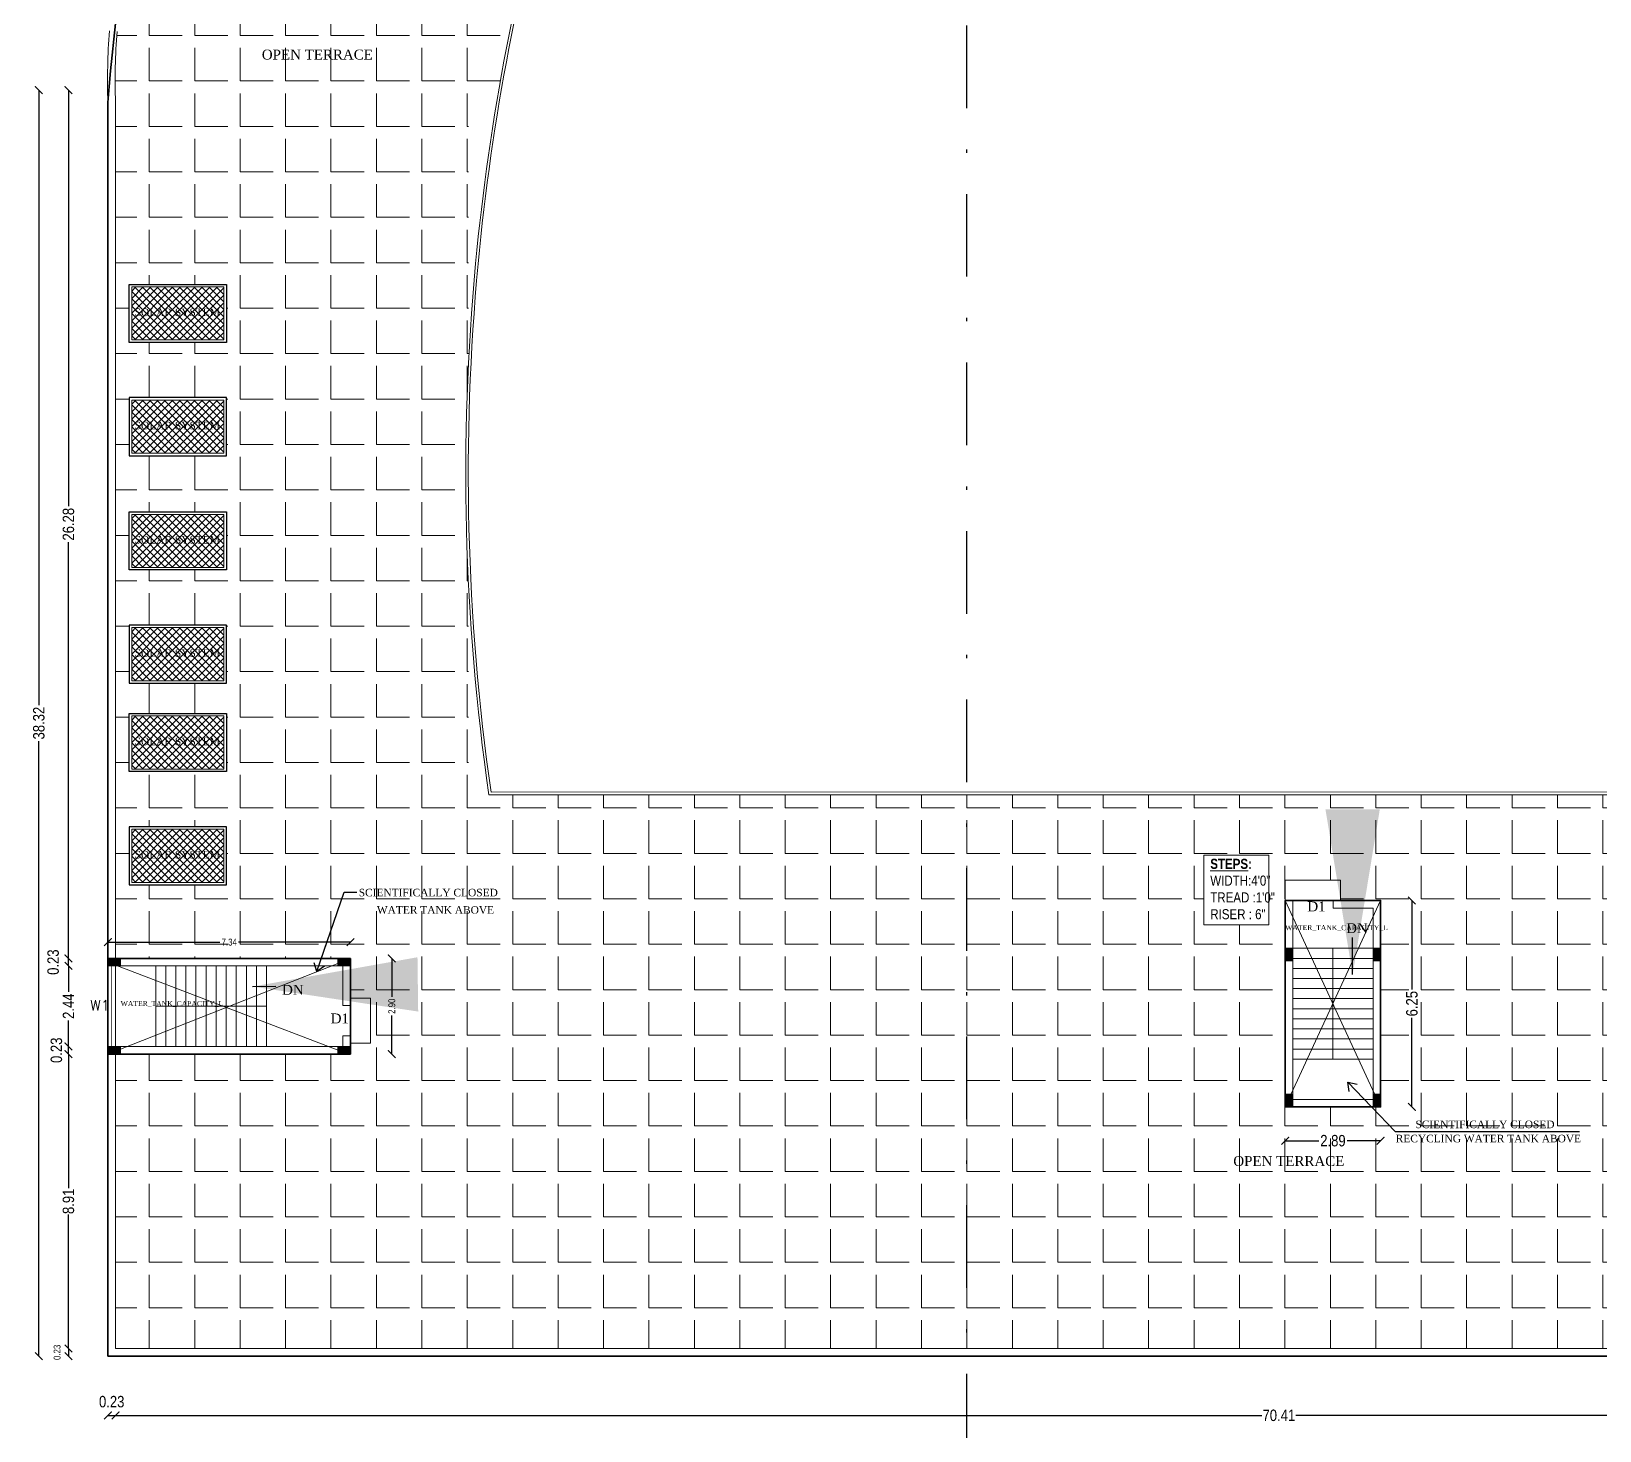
# Model space of a CAD drawing. Header units: metres. Extents: x 43 to 977, y 102 to 459.
# Drawn here: x 867.79 to 915.25, y 138.57 to 180.92 of the extents above; entities that cross this region are included whole.
import ezdxf
from ezdxf.enums import TextEntityAlignment as Align

# ---------------------------------------------------------------- set-up
doc = ezdxf.new("R2010")
doc.units = ezdxf.units.M
doc.header["$MEASUREMENT"] = 0
doc.header["$PDMODE"] = 3
doc.linetypes.add('CONTINOUS', pattern=[0])
doc.linetypes.add('DASHDOT', pattern=[1, 0.5, -0.25, 0, -0.25])
doc.layers.get('0').update_dxf_attribs({"lineweight": 0})
doc.layers.get('Defpoints').update_dxf_attribs({"lineweight": 0})
for name, color, linetype, lineweight in [('BLK_1_FLR_5_ROOF_AREA', 7, 'Continuous', 35), ('BLK_1_STAIR_HEADROOM', 7, 'Continuous', 35), ('Column', 1, 'Continuous', 0), ('ele', 8, 'Continuous', 0), ('FLOOR 03', 120, 'Continuous', 0), ('hatch', 7, 'Continuous', 0), ('ILAND', 7, 'Continuous', 0), ('Layer1', 1, 'Continuous', 0), ('Layer3', 5, 'Continuous', 0), ('SOLAR_PANEL', 7, 'Continuous', 30), ('Staircase', 140, 'Continuous', 0), ('TE', 9, 'Continuous', 0), ('TEXT', 130, 'Continuous', 0), ('WALL', 7, 'Continuous', 0), ('WATER_TANK_CALCULATION', 161, 'CONTINOUS', 0), ('WIN', 13, 'Continuous', 0)]:
    doc.layers.add(name, color=color, linetype=linetype, lineweight=lineweight)
doc.styles.add('ARIAL NARROW', font='')
doc.styles.add('ED', font='romantic.ttf', dxfattribs={"width": 0.96})
doc.styles.get("Standard").update_dxf_attribs({"font": 'romans.shx'})
doc.styles.add('style2', font='romantic.ttf')
doc.styles.add('visa', font='swissc.ttf')
doc.styles.get('ARIAL NARROW').set_extended_font_data('Lydian BT')
doc.dimstyles.new('Copy of o3 400', dxfattribs={"dimscale": 0.23, "dimtxt": 0.9, "dimasz": 1, "dimexe": 5, "dimexo": 9, "dimgap": 0.23, "dimtad": 0, "dimlfac": 4, "dimzin": 3, "dimdsep": 46, "dimtxsty": 'visa', "dimblk": 'ARCHTICK', "dimcen": 0.09, "dimse1": 1, "dimse2": 1, "dimclrd": 7, "dimclre": 256, "dimclrt": 7, "dimadec": 0, "dimazin": 0, "dimtfac": 0.23, "dimtofl": 0, "dimtmove": 2, "dimatfit": 1, "dimldrblk": 'ARCHTICK', "dimfxl": 0, "dimtolj": 1, "dimtzin": 0, "dimarcsym": 0})
doc.dimstyles.new('Copy of S-2', dxfattribs={"dimtxt": 10.5, "dimasz": 5, "dimexe": 2, "dimexo": 50, "dimgap": 5, "dimtad": 0, "dimtoh": 1, "dimdec": 1, "dimzin": 0, "dimdsep": 46, "dimlunit": 4, "dimtxsty": 'ARIAL NARROW', "dimcen": 0.09, "dimdle": 3, "dimse1": 1, "dimse2": 1, "dimclrd": 35, "dimclre": 35, "dimclrt": 5, "dimadec": 0, "dimazin": 0, "dimtfac": 1, "dimtdec": 1, "dimtofl": 0, "dimtmove": 0, "dimatfit": 3, "dimfxl": 0, "dimtolj": 1, "dimtzin": 0, "dimarcsym": 0})
doc.dimstyles.new('o3', dxfattribs={"dimscale": 0.23, "dimtxt": 0.9, "dimasz": 1, "dimexe": 5, "dimexo": 9, "dimgap": 0.23, "dimtad": 0, "dimzin": 3, "dimdsep": 46, "dimtxsty": 'visa', "dimblk": 'ARCHTICK', "dimcen": 0.09, "dimse1": 1, "dimse2": 1, "dimclrd": 7, "dimclre": 256, "dimclrt": 7, "dimadec": 0, "dimazin": 0, "dimtfac": 0.23, "dimtofl": 0, "dimtmove": 2, "dimatfit": 1, "dimldrblk": 'ARCHTICK', "dimfxl": 0, "dimtolj": 1, "dimtzin": 0, "dimarcsym": 0})
pattern_1 = [(0, (-79848.0222, -9378.2071), (0, 1.375), [1, -0.375]), (90, (-79848.0222, -9378.2071), (-1.375, 1e-16), [1, -0.375])]

# ---------------------------------------------------------------- blocks, each defined once
blk = doc.blocks.new('_ArchTick')
at = {"color": 0, "const_width": 0.15}
blk.add_lwpolyline([(-0.5, -0.5), (0.5, 0.5)], dxfattribs=at)
blk = doc.blocks.new('*D274')
at = {"layer": 'Defpoints', "color": 0, "lineweight": 30}
for p in [(908.626, 154.619), (909.572, 154.619), (908.626, 148.371)]:
    blk.add_point(p, dxfattribs=at)
at = {"layer": 'WALL', "color": 7, "lineweight": -2}
for p, q in [((909.572, 154.619), (909.572, 151.925)), ((909.572, 148.371), (909.572, 151.065))]:
    blk.add_line(p, q, dxfattribs=at)
at = {"layer": 'WALL', "color": 7, "lineweight": -2, "xscale": 0.23, "yscale": 0.23, "zscale": 0.23}
for p, rotation in [((909.572, 154.619), 90), ((909.572, 148.371), 270)]:
    blk.add_blockref('_ArchTick', p, dxfattribs=dict(at, rotation=rotation))
at = {"layer": 'WALL', "color": 7, "insert": (909.572, 151.495), "char_height": 0.345, "attachment_point": 5, "rotation": 90, "style": 'visa'}
blk.add_mtext('\\A1;6.25', dxfattribs=at)
blk = doc.blocks.new('*D275')
at = {"layer": 'Defpoints', "color": 0, "lineweight": 30}
for p in [(905.738, 148.371), (908.626, 148.371), (905.738, 147.347)]:
    blk.add_point(p, dxfattribs=at)
at = {"layer": 'WALL', "color": 7, "lineweight": -2}
for p, q in [((905.738, 147.347), (906.751, 147.347)), ((908.626, 147.347), (907.613, 147.347))]:
    blk.add_line(p, q, dxfattribs=at)
at = {"layer": 'WALL', "color": 7, "lineweight": -2, "xscale": 0.23, "yscale": 0.23, "zscale": 0.23, "rotation": 180}
blk.add_blockref('_ArchTick', (905.738, 147.347), dxfattribs=at)
at = {"layer": 'WALL', "color": 7, "lineweight": -2, "xscale": 0.23, "yscale": 0.23, "zscale": 0.23}
blk.add_blockref('_ArchTick', (908.626, 147.347), dxfattribs=at)
at = {"layer": 'WALL', "color": 7, "insert": (907.182, 147.347), "char_height": 0.345, "attachment_point": 5, "style": 'visa'}
blk.add_mtext('\\A1;2.89', dxfattribs=at)
blk = doc.blocks.new('*D251')
at = {"layer": 'Defpoints', "color": 0, "lineweight": 30}
for p in [(870.102, 141.392), (870.332, 141.392), (870.332, 139.035)]:
    blk.add_point(p, dxfattribs=at)
at = {"layer": 'WALL', "color": 7, "lineweight": -2}
blk.add_line((870.102, 139.035), (870.332, 139.035), dxfattribs=at)
at = {"layer": 'WALL', "color": 7, "lineweight": -2, "xscale": 0.23, "yscale": 0.23, "zscale": 0.23, "rotation": 180}
blk.add_blockref('_ArchTick', (870.102, 139.035), dxfattribs=at)
at = {"layer": 'WALL', "color": 7, "lineweight": -2, "xscale": 0.23, "yscale": 0.23, "zscale": 0.23}
blk.add_blockref('_ArchTick', (870.332, 139.035), dxfattribs=at)
at = {"layer": 'WALL', "color": 7, "insert": (870.217, 139.449), "char_height": 0.345, "attachment_point": 5, "style": 'visa'}
blk.add_mtext('\\A1;0.23', dxfattribs=at)
blk = doc.blocks.new('*D252')
at = {"layer": 'Defpoints', "color": 0, "lineweight": 30}
for p in [(870.339, 141.392), (940.751, 141.057), (940.751, 139.035)]:
    blk.add_point(p, dxfattribs=at)
at = {"layer": 'WALL', "color": 7, "lineweight": -2}
for p, q in [((870.339, 139.035), (905.03, 139.035)), ((940.751, 139.035), (906.06, 139.035))]:
    blk.add_line(p, q, dxfattribs=at)
at = {"layer": 'WALL', "color": 7, "lineweight": -2, "xscale": 0.23, "yscale": 0.23, "zscale": 0.23, "rotation": 180}
blk.add_blockref('_ArchTick', (870.339, 139.035), dxfattribs=at)
at = {"layer": 'WALL', "color": 7, "lineweight": -2, "xscale": 0.23, "yscale": 0.23, "zscale": 0.23}
blk.add_blockref('_ArchTick', (940.751, 139.035), dxfattribs=at)
at = {"layer": 'WALL', "color": 7, "insert": (905.545, 139.035), "char_height": 0.345, "attachment_point": 5, "style": 'visa'}
blk.add_mtext('\\A1;70.41', dxfattribs=at)
blk = doc.blocks.new('*D254')
at = {"layer": 'Defpoints', "color": 0, "lineweight": 30}
for p in [(870.102, 141.145), (940.971, 141.145), (940.971, 137.945)]:
    blk.add_point(p, dxfattribs=at)
at = {"layer": 'WALL', "color": 7, "lineweight": -2}
for p, q in [((870.102, 137.945), (904.99, 137.945)), ((940.971, 137.945), (906.083, 137.945))]:
    blk.add_line(p, q, dxfattribs=at)
at = {"layer": 'WALL', "color": 7, "lineweight": -2, "xscale": 0.23, "yscale": 0.23, "zscale": 0.23, "rotation": 180}
blk.add_blockref('_ArchTick', (870.102, 137.945), dxfattribs=at)
at = {"layer": 'WALL', "color": 7, "lineweight": -2, "xscale": 0.23, "yscale": 0.23, "zscale": 0.23}
blk.add_blockref('_ArchTick', (940.971, 137.945), dxfattribs=at)
at = {"layer": 'WALL', "color": 7, "insert": (905.537, 137.945), "char_height": 0.345, "attachment_point": 5, "style": 'visa'}
blk.add_mtext('\\A1;70.87', dxfattribs=at)
blk = doc.blocks.new('*D262')
at = {"layer": 'Defpoints', "color": 0, "lineweight": 30, "ltscale": 20}
for p in [(870.677, 141.057), (868.908, 140.828), (870.677, 140.828)]:
    blk.add_point(p, dxfattribs=at)
at = {"layer": 'TEXT', "color": 7, "lineweight": -2, "ltscale": 20}
blk.add_line((868.908, 141.057), (868.908, 140.828), dxfattribs=at)
at = {"layer": 'TEXT', "color": 7, "lineweight": -2, "ltscale": 20, "xscale": 0.23, "yscale": 0.23, "zscale": 0.23}
for p, rotation in [((868.908, 141.057), 90), ((868.908, 140.828), 270)]:
    blk.add_blockref('_ArchTick', p, dxfattribs=dict(at, rotation=rotation))
at = {"layer": 'TEXT', "color": 7, "ltscale": 20, "insert": (868.564, 140.943), "char_height": 0.207, "attachment_point": 5, "rotation": 90, "style": 'visa'}
blk.add_mtext('\\A1;0.23', dxfattribs=at)
blk = doc.blocks.new('*D263')
at = {"layer": 'Defpoints', "color": 0, "lineweight": 30}
for p in [(868.908, 149.971), (870.797, 149.971), (870.677, 141.057)]:
    blk.add_point(p, dxfattribs=at)
at = {"layer": 'WALL', "color": 7, "lineweight": -2}
for p, q in [((868.908, 149.971), (868.908, 145.915)), ((868.908, 141.057), (868.908, 145.113))]:
    blk.add_line(p, q, dxfattribs=at)
at = {"layer": 'WALL', "color": 7, "lineweight": -2, "xscale": 0.23, "yscale": 0.23, "zscale": 0.23}
for p, rotation in [((868.908, 149.971), 90), ((868.908, 141.057), 270)]:
    blk.add_blockref('_ArchTick', p, dxfattribs=dict(at, rotation=rotation))
at = {"layer": 'WALL', "color": 7, "insert": (868.908, 145.514), "char_height": 0.345, "attachment_point": 5, "rotation": 90, "style": 'visa'}
blk.add_mtext('\\A1;8.91', dxfattribs=at)
blk = doc.blocks.new('*D264')
at = {"layer": 'Defpoints', "color": 0, "lineweight": 30}
for p in [(868.908, 150.2), (870.797, 150.2), (870.797, 149.971)]:
    blk.add_point(p, dxfattribs=at)
at = {"layer": 'WALL', "color": 7, "lineweight": -2}
blk.add_line((868.908, 149.971), (868.908, 150.2), dxfattribs=at)
at = {"layer": 'WALL', "color": 7, "lineweight": -2, "xscale": 0.23, "yscale": 0.23, "zscale": 0.23}
for p, rotation in [((868.908, 150.2), 90), ((868.908, 149.971), 270)]:
    blk.add_blockref('_ArchTick', p, dxfattribs=dict(at, rotation=rotation))
at = {"layer": 'WALL', "color": 7, "insert": (868.544, 150.085), "char_height": 0.345, "attachment_point": 5, "rotation": 90, "style": 'visa'}
blk.add_mtext('\\A1;0.23', dxfattribs=at)
blk = doc.blocks.new('*D265')
at = {"layer": 'Defpoints', "color": 0, "lineweight": 30}
for p in [(868.908, 152.638), (870.797, 152.638), (870.797, 150.2)]:
    blk.add_point(p, dxfattribs=at)
at = {"layer": 'WALL', "color": 7, "lineweight": -2}
for p, q in [((868.908, 152.638), (868.908, 151.85)), ((868.908, 150.2), (868.908, 150.987))]:
    blk.add_line(p, q, dxfattribs=at)
at = {"layer": 'WALL', "color": 7, "lineweight": -2, "xscale": 0.23, "yscale": 0.23, "zscale": 0.23}
for p, rotation in [((868.908, 152.638), 90), ((868.908, 150.2), 270)]:
    blk.add_blockref('_ArchTick', p, dxfattribs=dict(at, rotation=rotation))
at = {"layer": 'WALL', "color": 7, "insert": (868.908, 151.419), "char_height": 0.345, "attachment_point": 5, "rotation": 90, "style": 'visa'}
blk.add_mtext('\\A1;2.44', dxfattribs=at)
blk = doc.blocks.new('*D266')
at = {"layer": 'Defpoints', "color": 0, "lineweight": 30}
for p in [(868.908, 152.866), (870.797, 152.866), (870.797, 152.638)]:
    blk.add_point(p, dxfattribs=at)
at = {"layer": 'WALL', "color": 7, "lineweight": -2}
blk.add_line((868.908, 152.638), (868.908, 152.866), dxfattribs=at)
at = {"layer": 'WALL', "color": 7, "lineweight": -2, "xscale": 0.23, "yscale": 0.23, "zscale": 0.23}
for p, rotation in [((868.908, 152.866), 90), ((868.908, 152.638), 270)]:
    blk.add_blockref('_ArchTick', p, dxfattribs=dict(at, rotation=rotation))
at = {"layer": 'WALL', "color": 7, "insert": (868.445, 152.752), "char_height": 0.345, "attachment_point": 5, "rotation": 90, "style": 'visa'}
blk.add_mtext('\\A1;0.23', dxfattribs=at)
blk = doc.blocks.new('*D267')
at = {"layer": 'Defpoints', "color": 0, "lineweight": 30}
for p in [(868.908, 179.144), (870.093, 179.144), (870.797, 152.866)]:
    blk.add_point(p, dxfattribs=at)
at = {"layer": 'WALL', "color": 7, "lineweight": -2}
for p, q in [((868.908, 179.144), (868.908, 166.551)), ((868.908, 152.866), (868.908, 165.459))]:
    blk.add_line(p, q, dxfattribs=at)
at = {"layer": 'WALL', "color": 7, "lineweight": -2, "xscale": 0.23, "yscale": 0.23, "zscale": 0.23}
for p, rotation in [((868.908, 179.144), 90), ((868.908, 152.866), 270)]:
    blk.add_blockref('_ArchTick', p, dxfattribs=dict(at, rotation=rotation))
at = {"layer": 'WALL', "color": 7, "insert": (868.908, 166.005), "char_height": 0.345, "attachment_point": 5, "rotation": 90, "style": 'visa'}
blk.add_mtext('\\A1;26.28', dxfattribs=at)
blk = doc.blocks.new('*D268')
at = {"layer": 'Defpoints', "color": 0, "lineweight": 30}
for p in [(868.012, 179.144), (870.093, 179.144), (870.404, 140.828)]:
    blk.add_point(p, dxfattribs=at)
at = {"layer": 'WALL', "color": 7, "lineweight": -2}
for p, q in [((868.012, 179.144), (868.012, 160.533)), ((868.012, 140.828), (868.012, 159.439))]:
    blk.add_line(p, q, dxfattribs=at)
at = {"layer": 'WALL', "color": 7, "lineweight": -2, "xscale": 0.23, "yscale": 0.23, "zscale": 0.23}
for p, rotation in [((868.012, 179.144), 90), ((868.012, 140.828), 270)]:
    blk.add_blockref('_ArchTick', p, dxfattribs=dict(at, rotation=rotation))
at = {"layer": 'WALL', "color": 7, "insert": (868.012, 159.986), "char_height": 0.345, "attachment_point": 5, "rotation": 90, "style": 'visa'}
blk.add_mtext('\\A1;38.32', dxfattribs=at)
blk = doc.blocks.new('*D278')
at = {"layer": 'Defpoints', "color": 0, "lineweight": 30, "ltscale": 20}
for p in [(877.444, 153.357), (870.102, 152.866), (877.444, 152.439)]:
    blk.add_point(p, dxfattribs=at)
at = {"layer": 'TEXT', "color": 7, "lineweight": -2, "ltscale": 20}
for p, q in [((870.102, 153.357), (873.492, 153.357)), ((877.444, 153.357), (874.053, 153.357))]:
    blk.add_line(p, q, dxfattribs=at)
at = {"layer": 'TEXT', "color": 7, "lineweight": -2, "ltscale": 20, "xscale": 0.23, "yscale": 0.23, "zscale": 0.23, "rotation": 180}
blk.add_blockref('_ArchTick', (870.102, 153.357), dxfattribs=at)
at = {"layer": 'TEXT', "color": 7, "lineweight": -2, "ltscale": 20, "xscale": 0.23, "yscale": 0.23, "zscale": 0.23}
blk.add_blockref('_ArchTick', (877.444, 153.357), dxfattribs=at)
at = {"layer": 'TEXT', "color": 7, "ltscale": 20, "insert": (873.773, 153.357), "char_height": 0.207, "attachment_point": 5, "style": 'visa'}
blk.add_mtext('\\A1;7.34', dxfattribs=at)
blk = doc.blocks.new('*D279')
at = {"layer": 'Defpoints', "color": 0, "lineweight": 30, "ltscale": 20}
for p in [(876.835, 152.866), (876.835, 149.971), (878.695, 149.971)]:
    blk.add_point(p, dxfattribs=at)
at = {"layer": 'TEXT', "color": 7, "lineweight": -2, "ltscale": 20}
for p, q in [((878.695, 152.866), (878.695, 151.699)), ((878.695, 149.971), (878.695, 151.139))]:
    blk.add_line(p, q, dxfattribs=at)
at = {"layer": 'TEXT', "color": 7, "lineweight": -2, "ltscale": 20, "xscale": 0.23, "yscale": 0.23, "zscale": 0.23}
for p, rotation in [((878.695, 152.866), 90), ((878.695, 149.971), 270)]:
    blk.add_blockref('_ArchTick', p, dxfattribs=dict(at, rotation=rotation))
at = {"layer": 'TEXT', "color": 7, "ltscale": 20, "insert": (878.695, 151.419), "char_height": 0.207, "attachment_point": 5, "rotation": 90, "style": 'visa'}
blk.add_mtext('\\A1;2.90', dxfattribs=at)

msp = doc.modelspace()

# ---------------------------------------------------------------- hatches: boundary and pattern name
at = {"layer": 'hatch'}
h = msp.add_hatch(dxfattribs=at)
h.set_pattern_fill('ANSI31', color=256, scale=0.025396, angle=90, style=0)
h.set_pattern_definition([(135, (-795.2587678, -5286.4597973), (-0.0022447263868, -0.0022447263868), [])])
h.paths.add_polyline_path([(870.10194, 152.86622), (870.10194, 152.63765), (870.48288, 152.63765), (870.48288, 152.86622)])
h = msp.add_hatch(dxfattribs=at)
h.set_pattern_fill('ANSI31', color=256, scale=0.025396, angle=90, style=0)
h.set_pattern_definition([(135, (-788.298042, -5286.4597973), (-0.0022447263868, -0.0022447263868), [])])
h.paths.add_polyline_path([(877.06266, 152.86622), (877.06266, 152.63765), (877.44361, 152.63765), (877.44361, 152.86622)])
h = msp.add_hatch(dxfattribs=at)
h.set_pattern_fill('ANSI31', color=256, scale=0.025396, style=0)
h.set_pattern_definition([(45, (-4533.359834, 1818.5316784), (-0.0022447263868, 0.0022447263868), [])])
h.paths.add_polyline_path([(905.96618, 153.17097), (905.73762, 153.17097), (905.73762, 152.79003), (905.96618, 152.79003)])
h = msp.add_hatch(dxfattribs=at)
h.set_pattern_fill('ANSI31', color=256, scale=0.025396, style=0)
h.set_pattern_definition([(45, (-4530.6999598, 1818.5316784), (-0.0022447263868, 0.0022447263868), [])])
h.paths.add_polyline_path([(908.62606, 153.17097), (908.39749, 153.17097), (908.39749, 152.79003), (908.62606, 152.79003)])
h = msp.add_hatch(dxfattribs=at)
h.set_pattern_fill('ANSI31', color=256, scale=0.025396, angle=90, style=0)
h.set_pattern_definition([(135, (-795.2587678, -5289.1263962), (-0.0022447263868, -0.0022447263868), [])])
h.paths.add_polyline_path([(870.10194, 150.19962), (870.10194, 149.97105), (870.48288, 149.97105), (870.48288, 150.19962)])
h = msp.add_hatch(dxfattribs=at)
h.set_pattern_fill('ANSI31', color=256, scale=0.025396, angle=90, style=0)
h.set_pattern_definition([(135, (-788.298042, -5289.1263962), (-0.0022447263868, -0.0022447263868), [])])
h.paths.add_polyline_path([(877.06266, 150.19962), (877.06266, 149.97105), (877.44361, 149.97105), (877.44361, 150.19962)])
h = msp.add_hatch(dxfattribs=at)
h.set_pattern_fill('ANSI31', color=256, scale=0.025396, style=0)
h.set_pattern_definition([(45, (-4533.359834, 1814.112743), (-0.0022447263868, 0.0022447263868), [])])
h.paths.add_polyline_path([(905.96618, 148.75204), (905.73762, 148.75204), (905.73762, 148.37109), (905.96618, 148.37109)])
h = msp.add_hatch(dxfattribs=at)
h.set_pattern_fill('ANSI31', color=256, scale=0.025396, style=0)
h.set_pattern_definition([(45, (-4530.6999598, 1814.112743), (-0.0022447263868, 0.0022447263868), [])])
h.paths.add_polyline_path([(908.62606, 148.75204), (908.39749, 148.75204), (908.39749, 148.37109), (908.62606, 148.37109)])
at = {"layer": 'TE', "ltscale": 20}
h = msp.add_hatch(dxfattribs=at)
h.set_pattern_fill('ANGLE', color=256, scale=5)
h.set_pattern_definition(pattern_1)
h.paths.add_polyline_path([(881.01308, 193.53287), (874.35485, 196.62678, 0.02408388), (871.93027, 189.36717, 0.01485854), (870.91994, 185.31697, 0.03146003), (870.53686, 182.81357, 0.00283233), (870.37882, 180.92039, 0.02308059), (870.3229, 179.14391), (881.01308, 179.14391)])
h.paths.add_polyline_path([(877.25151, 189.77195), (874.2793, 189.79747), (874.2793, 191.86485), (877.25151, 191.83934)], flags=16)
h.paths.add_polyline_path([(888.65839, 199.01075, -0.01033354), (890.01006, 201.47282), (881.01308, 201.47282), (881.01308, 199.2457), (884.69472, 197.53494), (883.15364, 194.21845), (883.70638, 193.9616), (883.06427, 192.57974), (882.51152, 192.83658), (881.01308, 193.53287), (881.01308, 179.14391), (881.93185, 179.14391, -0.077625)])
h.paths.add_polyline_path([(874.28267, 189.74393), (876.33758, 189.74393), (876.33758, 191.91679), (874.28267, 191.91679)], flags=24)
h.paths.add_polyline_path([(880.31217, 200.34208), (881.19429, 199.93214), (881.49877, 200.58733), (880.61665, 200.99727)], flags=9)
h.paths.add_polyline_path([(884.52648, 201.35253), (888.7661, 201.35253), (888.7661, 201.70248), (884.52648, 201.70248)], flags=9)
h.paths.add_polyline_path([(885.06928, 200.82668), (888.6604, 200.82668), (888.6604, 201.17663), (885.06928, 201.17663)], flags=24)
h = msp.add_hatch(dxfattribs=at)
h.set_pattern_fill('ANGLE', color=256, scale=5)
h.set_pattern_definition(pattern_1)
h.paths.add_polyline_path([(881.01308, 179.14391), (870.3229, 179.14391, 0.00482081), (870.33194, 178.7726), (870.33194, 157.81846), (881.01308, 157.81846), (881.01308, 164.27894, -0.02403861), (881.01308, 170.80966)])
h.paths.add_polyline_path([(873.68826, 173.26445), (873.68826, 171.50538), (870.74774, 171.50538), (870.74774, 173.26445)], flags=16)
h.paths.add_polyline_path([(873.61207, 173.18826), (873.61207, 171.58156), (870.82392, 171.58156), (870.82392, 173.18826)], flags=0)
h.paths.add_polyline_path([(873.68826, 169.83673), (873.68826, 168.07766), (870.74774, 168.07766), (870.74774, 169.83673)], flags=16)
h.paths.add_polyline_path([(873.61207, 169.76055), (873.61207, 168.15385), (870.82392, 168.15385), (870.82392, 169.76055)], flags=0)
h.paths.add_polyline_path([(873.68826, 166.37993), (873.68826, 164.62086), (870.74774, 164.62086), (870.74774, 166.37993)], flags=16)
h.paths.add_polyline_path([(873.61207, 166.30374), (873.61207, 164.69705), (870.82392, 164.69705), (870.82392, 166.30374)], flags=0)
h.paths.add_polyline_path([(873.68826, 162.95222), (873.68826, 161.19315), (870.74774, 161.19315), (870.74774, 162.95222)], flags=16)
h.paths.add_polyline_path([(873.61207, 162.87603), (873.61207, 161.26934), (870.82392, 161.26934), (870.82392, 162.87603)], flags=0)
h.paths.add_polyline_path([(873.68826, 160.27776), (873.68826, 158.51869), (870.74774, 158.51869), (870.74774, 160.27776)], flags=16)
h.paths.add_polyline_path([(873.61207, 160.20157), (873.61207, 158.59487), (870.82392, 158.59487), (870.82392, 160.20157)], flags=0)
h.paths.add_polyline_path([(870.87976, 159.25475), (873.52314, 159.25475), (873.52314, 159.6047), (870.87976, 159.6047)], flags=8)
h.paths.add_polyline_path([(870.87976, 161.92921), (873.52314, 161.92921), (873.52314, 162.27916), (870.87976, 162.27916)], flags=8)
h.paths.add_polyline_path([(870.87976, 165.35693), (873.52314, 165.35693), (873.52314, 165.70687), (870.87976, 165.70687)], flags=8)
h.paths.add_polyline_path([(870.87976, 168.81373), (873.52314, 168.81373), (873.52314, 169.16368), (870.87976, 169.16368)], flags=8)
h.paths.add_polyline_path([(870.87976, 172.24144), (873.52314, 172.24144), (873.52314, 172.59139), (870.87976, 172.59139)], flags=8)
h = msp.add_hatch(dxfattribs=at)
h.set_pattern_fill('ANGLE', color=256, scale=5)
h.set_pattern_definition(pattern_1)
h.paths.add_polyline_path([(896.10227, 157.81846), (870.33194, 157.81846), (870.33194, 152.86622), (870.33879, 152.86622), (870.48288, 152.86622), (877.44361, 152.86622), (877.44361, 152.63765), (877.44361, 151.66624), (878.05361, 151.66624), (878.05361, 150.29624), (877.44361, 150.29624), (877.44361, 149.97105), (877.32932, 149.97105), (877.06266, 149.97105), (870.33194, 149.97105), (870.33194, 141.05699), (896.10227, 141.05699)])
h.paths.add_polyline_path([(873.68826, 155.09097), (870.74774, 155.09097), (870.74774, 156.85004), (873.68826, 156.85004)], flags=16)
h.paths.add_polyline_path([(873.61207, 155.16716), (870.82392, 155.16716), (870.82392, 156.77386), (873.61207, 156.77386)], flags=0)
h.paths.add_polyline_path([(905.73762, 154.61855), (905.73762, 155.22806), (907.41376, 155.22806), (907.41376, 154.61855), (908.62606, 154.61855), (908.62606, 157.81846), (896.10227, 157.81846), (896.10227, 141.05699), (908.62606, 141.05699), (908.62606, 148.37109), (908.39749, 148.37109), (905.73762, 148.37109), (905.73762, 148.75204)])
h.paths.add_polyline_path([(903.27571, 153.88159), (903.27571, 155.99045), (905.24543, 155.99045), (905.24543, 153.88159)], flags=16)
h.paths.add_polyline_path([(873.48096, 153.13879), (874.06459, 153.13879), (874.06459, 153.57228), (873.48096, 153.57228)], flags=24)
h.paths.add_polyline_path([(878.9128, 151.12655), (878.9128, 151.71018), (878.47931, 151.71018), (878.47931, 151.12655)], flags=24)
h.paths.add_polyline_path([(877.67921, 154.68068), (881.91883, 154.68068), (881.91883, 155.03063), (877.67921, 155.03063)], flags=24)
h.paths.add_polyline_path([(878.22201, 154.15484), (881.81313, 154.15484), (881.81313, 154.50479), (878.22201, 154.50479)], flags=24)
h.paths.add_polyline_path([(870.87976, 155.82704), (873.52314, 155.82704), (873.52314, 156.17699), (870.87976, 156.17699)], flags=8)
h.paths.add_polyline_path([(906.69525, 146.98345), (907.66797, 146.98345), (907.66797, 147.70594), (906.69525, 147.70594)], flags=24)
h.paths.add_polyline_path([(903.36552, 153.86083), (905.42043, 153.86083), (905.42043, 156.03369), (903.36552, 156.03369)], flags=24)
h = msp.add_hatch(dxfattribs=at)
h.set_pattern_fill('ANGLE', color=256, scale=5)
h.set_pattern_definition(pattern_1)
h.paths.add_polyline_path([(940.74281, 157.81846), (908.62606, 157.81846), (908.62606, 141.05699), (940.74281, 141.05699)])
h.paths.add_polyline_path([(909.93539, 151.00992), (909.93539, 151.98264), (909.2129, 151.98264), (909.2129, 151.00992)], flags=24)
h.paths.add_polyline_path([(909.08202, 147.23705), (914.69236, 147.23705), (914.69236, 147.587), (909.08202, 147.587)], flags=24)
h.paths.add_polyline_path([(909.66412, 147.66457), (913.90375, 147.66457), (913.90375, 148.01452), (909.66412, 148.01452)], flags=24)
at = {"layer": 'WALL'}
h = msp.add_hatch(dxfattribs=at)
h.set_pattern_fill('ANSI37', color=251, scale=1.269809, style=0)
h.set_pattern_definition([(45, (-9258.84679, 3141.595), (-0.1122363193, 0.1122363193), []), (135, (-9258.84679, 3141.595), (-0.1122363193, -0.1122363193), [])])
h.paths.add_polyline_path([(873.61207, 171.58156), (873.61207, 173.18826), (870.82392, 173.18826), (870.82392, 171.58156)])
h.paths.add_polyline_path([(870.87976, 172.24144), (873.52314, 172.24144), (873.52314, 172.59139), (870.87976, 172.59139)], flags=24)
h = msp.add_hatch(dxfattribs=at)
h.set_pattern_fill('ANSI37', color=251, scale=1.269809, style=0)
h.set_pattern_definition([(45, (-9258.84679, 3138.16728), (-0.1122363193, 0.1122363193), []), (135, (-9258.84679, 3138.16728), (-0.1122363193, -0.1122363193), [])])
h.paths.add_polyline_path([(873.61207, 168.15385), (873.61207, 169.76055), (870.82392, 169.76055), (870.82392, 168.15385)])
h.paths.add_polyline_path([(870.87976, 168.81373), (873.52314, 168.81373), (873.52314, 169.16368), (870.87976, 169.16368)], flags=24)
h = msp.add_hatch(dxfattribs=at)
h.set_pattern_fill('ANSI37', color=251, scale=1.269809, style=0)
h.set_pattern_definition([(45, (-9258.84679, 3134.71048), (-0.1122363193, 0.1122363193), []), (135, (-9258.84679, 3134.71048), (-0.1122363193, -0.1122363193), [])])
h.paths.add_polyline_path([(873.61207, 164.69705), (873.61207, 166.30374), (870.82392, 166.30374), (870.82392, 164.69705)])
h.paths.add_polyline_path([(870.87976, 165.35693), (873.52314, 165.35693), (873.52314, 165.70687), (870.87976, 165.70687)], flags=24)
h = msp.add_hatch(dxfattribs=at)
h.set_pattern_fill('ANSI37', color=5, scale=1.269809, style=0)
h.set_pattern_definition([(45, (-9258.84679, 3131.28277), (-0.1122363193, 0.1122363193), []), (135, (-9258.84679, 3131.28277), (-0.1122363193, -0.1122363193), [])])
h.paths.add_polyline_path([(873.61207, 161.26934), (873.61207, 162.87603), (870.82392, 162.87603), (870.82392, 161.26934)])
h.paths.add_polyline_path([(870.87976, 161.92921), (873.52314, 161.92921), (873.52314, 162.27916), (870.87976, 162.27916)], flags=24)
h = msp.add_hatch(dxfattribs=at)
h.set_pattern_fill('ANSI37', color=251, scale=1.269809, style=0)
h.set_pattern_definition([(45, (-9258.84679, 3128.6083), (-0.1122363193, 0.1122363193), []), (135, (-9258.84679, 3128.6083), (-0.1122363193, -0.1122363193), [])])
h.paths.add_polyline_path([(873.61207, 158.59487), (873.61207, 160.20157), (870.82392, 160.20157), (870.82392, 158.59487)])
h.paths.add_polyline_path([(870.87976, 159.25475), (873.52314, 159.25475), (873.52314, 159.6047), (870.87976, 159.6047)], flags=24)
h = msp.add_hatch(dxfattribs=at)
h.set_pattern_fill('ANSI37', color=251, scale=1.269809, style=0)
h.set_pattern_definition([(45, (-9258.84679, 3125.18059), (-0.1122363193, 0.1122363193), []), (135, (-9258.84679, 3125.18059), (-0.1122363193, -0.1122363193), [])])
h.paths.add_polyline_path([(873.61207, 155.16716), (873.61207, 156.77386), (870.82392, 156.77386), (870.82392, 155.16716)])
h.paths.add_polyline_path([(870.87976, 155.82704), (873.52314, 155.82704), (873.52314, 156.17699), (870.87976, 156.17699)], flags=24)

# ---------------------------------------------------------------- linework, layer by layer
at = {"layer": 'BLK_1_FLR_5_ROOF_AREA', "color": 54, "lineweight": 35}
msp.add_lwpolyline([(918.65977, 223.86672), (930.81034, 236.01729), (905.18526, 261.64236), (879.56019, 236.01729), (891.72198, 223.85544, 0.02441008), (886.53284, 218.05909, 0.03969234), (879.37574, 207.64296, 0.11653594), (870.10194, 178.76871), (870.10194, 140.82843), (940.97301, 140.82843), (940.97138, 179.17735, 0.15701398)], format="xyb", close=True, dxfattribs=at)
at = {"layer": 'BLK_1_STAIR_HEADROOM', "color": 55, "linetype": 'ByBlock'}
for points in [[(905.73762, 148.37109), (908.62606, 148.37109), (908.62606, 154.61855), (905.73762, 154.61855)], [(877.44361, 152.86622), (870.10194, 152.86622), (870.10194, 149.97105), (877.44361, 149.97105)]]:
    msp.add_lwpolyline(points, close=True, dxfattribs=at)
at = {"layer": 'Column'}
for points in [[(870.10194, 152.63765), (870.10194, 152.86622), (870.48288, 152.86622), (870.48288, 152.63765)], [(870.10194, 152.86622), (870.48288, 152.86622), (870.48288, 152.63765), (870.10194, 152.63765)], [(877.06266, 152.63765), (877.06266, 152.86622), (877.44361, 152.86622), (877.44361, 152.63765)], [(877.06266, 152.86622), (877.44361, 152.86622), (877.44361, 152.63765), (877.06266, 152.63765)], [(905.73762, 153.17097), (905.96618, 153.17097), (905.96618, 152.79003), (905.73762, 152.79003)], [(908.39749, 153.17097), (908.62606, 153.17097), (908.62606, 152.79003), (908.39749, 152.79003)], [(870.10194, 149.97105), (870.10194, 150.19962), (870.48288, 150.19962), (870.48288, 149.97105)], [(870.10194, 150.19962), (870.48288, 150.19962), (870.48288, 149.97105), (870.10194, 149.97105)], [(877.06266, 149.97105), (877.06266, 150.19962), (877.44361, 150.19962), (877.44361, 149.97105)], [(877.06266, 150.19962), (877.44361, 150.19962), (877.44361, 149.97105), (877.06266, 149.97105)], [(905.73762, 148.75204), (905.96618, 148.75204), (905.96618, 148.37109), (905.73762, 148.37109)], [(908.39749, 148.75204), (908.62606, 148.75204), (908.62606, 148.37109), (908.39749, 148.37109)]]:
    msp.add_lwpolyline(points, close=True, dxfattribs=at)
at = {"layer": 'ele', "lineweight": 15}
for p, q in [((870.74774, 173.26445), (873.68826, 173.26445)), ((870.74774, 171.50538), (870.74774, 173.26445)), ((873.68826, 173.26445), (873.68826, 171.50538)), ((870.82392, 173.18826), (873.61207, 173.18826)), ((870.82392, 171.58156), (870.82392, 173.18826)), ((873.61207, 173.18826), (873.61207, 171.58156)), ((873.68826, 171.50538), (870.74774, 171.50538)), ((873.61207, 171.58156), (870.82392, 171.58156)), ((870.74774, 169.83673), (873.68826, 169.83673)), ((870.74774, 168.07766), (870.74774, 169.83673)), ((870.82392, 169.76055), (873.61207, 169.76055)), ((870.82392, 168.15385), (870.82392, 169.76055)), ((873.61207, 169.76055), (873.61207, 168.15385)), ((873.68826, 169.83673), (873.68826, 168.07766)), ((873.68826, 168.07766), (870.74774, 168.07766)), ((873.61207, 168.15385), (870.82392, 168.15385)), ((870.74774, 166.37993), (873.68826, 166.37993)), ((870.74774, 164.62086), (870.74774, 166.37993)), ((870.82392, 166.30374), (873.61207, 166.30374)), ((870.82392, 164.69705), (870.82392, 166.30374)), ((873.61207, 166.30374), (873.61207, 164.69705)), ((873.68826, 166.37993), (873.68826, 164.62086)), ((873.68826, 164.62086), (870.74774, 164.62086)), ((873.61207, 164.69705), (870.82392, 164.69705)), ((870.74774, 162.95222), (873.68826, 162.95222)), ((870.74774, 161.19315), (870.74774, 162.95222)), ((870.82392, 162.87603), (873.61207, 162.87603)), ((870.82392, 161.26934), (870.82392, 162.87603)), ((873.61207, 162.87603), (873.61207, 161.26934)), ((873.68826, 162.95222), (873.68826, 161.19315)), ((873.68826, 161.19315), (870.74774, 161.19315)), ((873.61207, 161.26934), (870.82392, 161.26934)), ((870.74774, 160.27776), (873.68826, 160.27776)), ((870.74774, 158.51869), (870.74774, 160.27776)), ((870.82392, 160.20157), (873.61207, 160.20157)), ((870.82392, 158.59487), (870.82392, 160.20157)), ((873.61207, 160.20157), (873.61207, 158.59487)), ((873.68826, 160.27776), (873.68826, 158.51869)), ((873.61207, 158.59487), (870.82392, 158.59487)), ((873.68826, 158.51869), (870.74774, 158.51869)), ((870.74774, 156.85004), (873.68826, 156.85004)), ((870.74774, 155.09097), (870.74774, 156.85004)), ((870.82392, 156.77386), (873.61207, 156.77386)), ((870.82392, 155.16716), (870.82392, 156.77386)), ((873.61207, 156.77386), (873.61207, 155.16716)), ((873.68826, 156.85004), (873.68826, 155.09097)), ((873.68826, 155.09097), (870.74774, 155.09097)), ((873.61207, 155.16716), (870.82392, 155.16716))]:
    msp.add_line(p, q, dxfattribs=at)
at = {"layer": 'FLOOR 03', "color": 95, "ltscale": 20}
for points in [[(870.74774, 173.26445), (873.68826, 173.26445), (873.68826, 171.50538), (870.74774, 171.50538)], [(870.74774, 169.83673), (873.68826, 169.83673), (873.68826, 168.07766), (870.74774, 168.07766)], [(870.74774, 166.37993), (873.68826, 166.37993), (873.68826, 164.62086), (870.74774, 164.62086)], [(870.74774, 162.95222), (873.68826, 162.95222), (873.68826, 161.19315), (870.74774, 161.19315)], [(870.74774, 160.27776), (873.68826, 160.27776), (873.68826, 158.51869), (870.74774, 158.51869)], [(870.74774, 156.85004), (873.68826, 156.85004), (873.68826, 155.09097), (870.74774, 155.09097)]]:
    msp.add_lwpolyline(points, close=True, dxfattribs=at)
at = {"layer": 'ILAND', "color": 5, "ltscale": 45}
for points in [[(903.27571, 155.99045), (905.24543, 155.99045), (905.24543, 153.88159), (903.27571, 153.88159)], [(908.62606, 148.37109), (905.73762, 148.37109), (905.73762, 153.17097), (908.62606, 153.17097)]]:
    msp.add_lwpolyline(points, close=True, dxfattribs=at)
at = {"layer": 'Layer3', "linetype": 'DASHDOT', "lineweight": -3, "ltscale": 5}
msp.add_line((896.10227, 137.79735), (896.10227, 261.9064), dxfattribs=at)
at = {"layer": 'SOLAR_PANEL', "color": 3, "lineweight": 30, "ltscale": 20}
for points in [[(870.74774, 173.26445), (873.68826, 173.26445), (873.68826, 171.50538), (870.74774, 171.50538)], [(873.68826, 169.83673), (870.74774, 169.83673), (870.74774, 168.07766), (873.68826, 168.07766)], [(870.74774, 166.37993), (873.68826, 166.37993), (873.68826, 164.62086), (870.74774, 164.62086)], [(873.68826, 162.95222), (870.74774, 162.95222), (870.74774, 161.19315), (873.68826, 161.19315)], [(870.74774, 160.27776), (873.68826, 160.27776), (873.68826, 158.51869), (870.74774, 158.51869)], [(873.68826, 156.85004), (870.74774, 156.85004), (870.74774, 155.09097), (873.68826, 155.09097)]]:
    msp.add_lwpolyline(points, close=True, dxfattribs=at)
at = {"layer": 'Staircase'}
for p, q in [((881.63414, 157.81846), (929.43918, 157.81846)), ((881.70014, 157.89464), (929.37473, 157.90546)), ((908.39749, 153.17097), (905.96618, 153.17097)), ((908.39749, 152.86622), (905.96618, 152.86622)), ((907.18184, 149.81868), (907.18184, 153.17097)), ((871.54952, 150.20298), (871.54952, 152.63429)), ((871.85427, 150.20298), (871.85427, 152.63429)), ((872.15903, 150.20298), (872.15903, 152.63429)), ((872.46378, 150.20298), (872.46378, 152.63429)), ((872.76854, 150.20298), (872.76854, 152.63429)), ((873.07329, 150.20298), (873.07329, 152.63429)), ((873.37805, 150.20298), (873.37805, 152.63429)), ((873.6828, 150.20298), (873.6828, 152.63429)), ((873.98755, 150.20298), (873.98755, 152.63429)), ((874.29231, 150.20298), (874.29231, 152.63429)), ((874.59706, 150.20298), (874.59706, 152.63429)), ((874.90182, 150.20298), (874.90182, 152.63429)), ((908.39749, 152.56146), (905.96618, 152.56146)), ((908.39749, 152.25671), (905.96618, 152.25671)), ((908.39749, 151.95196), (905.96618, 151.95196)), ((908.39749, 151.6472), (905.96618, 151.6472)), ((871.54952, 151.41864), (874.90182, 151.41864)), ((908.39749, 151.34245), (905.96618, 151.34245)), ((908.39749, 151.03769), (905.96618, 151.03769)), ((908.39749, 150.73294), (905.96618, 150.73294)), ((908.39749, 150.42818), (905.96618, 150.42818)), ((908.39749, 150.12343), (905.96618, 150.12343)), ((908.39749, 149.81868), (905.96618, 149.81868))]:
    msp.add_line(p, q, dxfattribs=at)
for radius, start, end in [(67.95835, 152.4174914, 174.6404746), (67.88216, 152.4168702, 174.6404746), (67.95835, 174.6404746, 188.2281229), (67.88216, 174.6402584, 188.1724502)]:
    msp.add_arc((948.89294, 167.5443), radius, start, end, dxfattribs=at)
at = {"layer": 'WALL'}
for p, q in [((870.10194, 178.76871), (870.10194, 140.82843)), ((870.33194, 178.76871), (870.33194, 141.05699)), ((905.73762, 155.22806), (907.41376, 155.22806)), ((905.73762, 154.61855), (905.73762, 155.22806)), ((907.41376, 154.61855), (907.41376, 155.22806)), ((905.73762, 154.61855), (905.73762, 148.37109)), ((905.96618, 154.61855), (905.73762, 154.61855)), ((905.73762, 154.61855), (908.62606, 148.37109)), ((905.73762, 148.37109), (908.62606, 154.61855)), ((905.96618, 154.61855), (905.96618, 148.59966)), ((905.96618, 154.61855), (907.1852, 154.61855)), ((908.62606, 154.61855), (907.1852, 154.61855)), ((907.1852, 154.61855), (907.1852, 154.38999)), ((908.39749, 154.38999), (907.1852, 154.38999)), ((908.39749, 148.59966), (908.39749, 154.38999)), ((908.62606, 148.37109), (908.62606, 154.61855)), ((870.10194, 152.63765), (870.10194, 153.47573)), ((877.44361, 152.86622), (870.10194, 149.97105)), ((870.11023, 152.86622), (870.33879, 152.86622)), ((870.48288, 152.86622), (870.3686, 152.86622)), ((877.44361, 152.86622), (870.48288, 152.86622)), ((877.07095, 152.86622), (877.29952, 152.86622)), ((877.44361, 152.86622), (877.32932, 152.86622)), ((877.44361, 149.97105), (877.44361, 152.86622)), ((905.96618, 153.17097), (905.73762, 153.17097)), ((908.62606, 153.17097), (908.39749, 153.17097)), ((908.39749, 153.17097), (908.62606, 153.17097)), ((908.62606, 152.94241), (908.62606, 153.17097)), ((908.62606, 152.94241), (908.62606, 153.17097)), ((908.62606, 152.94241), (908.62606, 152.94241)), ((908.63458, 152.94241), (908.63458, 153.17097)), ((870.10194, 152.75194), (877.38647, 149.97105)), ((870.48288, 152.63765), (870.3686, 152.63765)), ((877.21504, 152.63765), (870.48288, 152.63765)), ((877.21504, 151.43624), (877.21504, 152.63765)), ((877.44361, 152.63765), (877.32932, 152.63765)), ((877.21504, 151.43624), (877.44361, 151.43624)), ((877.44361, 151.43624), (877.44361, 151.66624)), ((877.44361, 151.66624), (878.05361, 151.66624)), ((878.05361, 150.29624), (878.05361, 151.66624)), ((877.21504, 150.19962), (877.21504, 150.52624)), ((877.21504, 150.52624), (877.44361, 150.52624)), ((877.44361, 150.52624), (877.44361, 150.29624)), ((870.10194, 150.19962), (877.21504, 150.19962)), ((870.11023, 150.19962), (870.33879, 150.19962)), ((870.48288, 150.19962), (870.3686, 150.19962)), ((877.07095, 150.19962), (877.29952, 150.19962)), ((877.44361, 150.19962), (877.32932, 150.19962)), ((877.44361, 150.29624), (878.05361, 150.29624)), ((870.10194, 149.97105), (877.44361, 149.97105)), ((870.48288, 149.97105), (870.3686, 149.97105)), ((877.44361, 149.97105), (877.32932, 149.97105)), ((905.96618, 148.59966), (908.39749, 148.59966)), ((905.73762, 148.37109), (908.62606, 148.37109)), ((870.33194, 141.05699), (940.74281, 141.05699)), ((870.10194, 140.82843), (940.97138, 140.82843))]:
    msp.add_line(p, q, dxfattribs=at)
for radius in [19.49187, 19.26187]:
    msp.add_arc((889.58269, 179.4268), radius, 175.552751, 181.934815, dxfattribs=at)
at = {"layer": 'WATER_TANK_CALCULATION', "color": 150, "lineweight": 30}
for points in [[(905.73762, 148.37109), (908.62606, 148.37109), (908.62606, 154.61855), (905.73762, 154.61855)], [(877.44361, 152.86622), (870.10194, 152.86622), (870.10194, 149.97105), (877.44361, 149.97105)]]:
    msp.add_lwpolyline(points, close=True, dxfattribs=at)
at = {"layer": 'WIN', "color": 7}
for p, q in [((870.33879, 152.86622), (870.11023, 152.86622)), ((877.29952, 152.86622), (877.07095, 152.86622)), ((870.33879, 150.19962), (870.11023, 150.19962)), ((877.29952, 150.19962), (877.07095, 150.19962))]:
    msp.add_line(p, q, dxfattribs=at)
at = {"layer": 'WIN', "const_width": 0.0254}
msp.add_lwpolyline([(870.21622, 150.20833), (870.21622, 152.63765)], dxfattribs=at)

# ---------------------------------------------------------------- texts
at = {"layer": 'Layer1', "color": 1, "insert": (903.46882, 155.87933), "char_height": 0.3047542, "width": 2.6412027, "attachment_point": 1}
msp.add_mtext('{\\fSwis721 Cn BT|b1|i0|c0|p34;\\LSTEPS\\l:\\P\\fSwis721 Cn BT|b0|i0|c0|p34;WIDTH:4\'0"\\PTREAD :1\'0"\\PRISER : 6"}', dxfattribs=at)
at = {"layer": 'TEXT', "color": 4, "style": 'style2'}
for s, height, p in [('OPEN TERRACE', 0.3, (876.44144, 180.06836)), ('SOLAR SYSTEM', 0.2285656, (872.20145, 172.3045)), ('SOLAR SYSTEM', 0.2285656, (872.20145, 168.87679)), ('SOLAR SYSTEM', 0.2285656, (872.20145, 165.41998)), ('SOLAR SYSTEM', 0.2285656, (872.20145, 161.99227)), ('SOLAR SYSTEM', 0.2285656, (872.20145, 159.31781)), ('SOLAR SYSTEM', 0.2285656, (872.20145, 155.8901)), ('SCIENTIFICALLY CLOSED', 0.2285656, (879.79902, 154.74374)), ('WATER TANK ABOVE', 0.2285656, (880.01757, 154.2179)), ('SCIENTIFICALLY CLOSED', 0.2285656, (911.78393, 147.72763)), ('RECYCLING WATER TANK ABOVE', 0.2285656, (911.88719, 147.30011)), ('OPEN TERRACE', 0.3, (905.84692, 146.58256))]:
    msp.add_text(s, height=height, dxfattribs=at).set_placement(p, align=Align.CENTER)
for s, p in [('D1', (906.40741, 154.28783)), ('DN', (907.58193, 153.6314)), ('DN', (875.37326, 151.7645)), ('D1', (876.84554, 150.89889))]:
    msp.add_text(s, height=0.3, dxfattribs=at).set_placement(p)
at = {"layer": 'WALL'}
msp.add_text('W1', height=0.313036, dxfattribs=at).set_placement((869.56574, 151.28562))
at = {"layer": 'WATER_TANK_CALCULATION', "color": 150, "linetype": 'ByBlock', "char_height": 0.15, "width": 4.0777201, "attachment_point": 1, "style": 'ED'}
for insert in [(905.73762, 153.87013), (870.48787, 151.57376)]:
    msp.add_mtext('WATER_TANK_CAPACITY_L', dxfattribs=dict(at, insert=insert))

# ---------------------------------------------------------------- dimensions: what is measured, and where the dimension line sits
at = {"layer": 'TEXT', "color": 22, "ltscale": 20}
dim = msp.add_linear_dim(base=(877.44361, 153.35688), p1=(870.10194, 152.86622), p2=(877.44361, 152.43868), dimstyle='o3', override={"dimpost": '\\X'}, dxfattribs=at)
dim.commit()
dim.dimension.update_dxf_attribs({"geometry": '*D278', "text_midpoint": (873.77277, 153.35688)})
dim = msp.add_linear_dim(base=(878.69471, 149.97105), p1=(876.83496, 152.86622), p2=(876.83496, 149.97105), angle=90, dimstyle='o3', override={"dimpost": '\\X'}, dxfattribs=at)
dim.commit()
dim.dimension.update_dxf_attribs({"geometry": '*D279', "text_midpoint": (878.69471, 151.41864)})
dim = msp.add_linear_dim(base=(868.908, 140.82843), p1=(870.6765, 141.05699), p2=(870.6765, 140.82843), angle=90, dimstyle='o3', override={"dimpost": '\\X'}, dxfattribs=at)
dim.commit()
dim.dimension.update_dxf_attribs({"geometry": '*D262', "text_midpoint": (868.56355, 140.94271), "dimtype": 160})
at = {"layer": 'WALL'}
for base, p1, p2, picture, middle in [((868.01177, 179.14391), (870.40357, 140.82843), (870.09334, 179.14391), '*D268', (868.01177, 159.98617)), ((868.908, 179.14391), (870.7972, 152.86622), (870.09334, 179.14391), '*D267', (868.908, 166.00507)), ((909.5719, 154.61855), (908.62606, 148.37109), (908.62606, 154.61855), '*D274', (909.5719, 151.49482)), ((868.908, 152.63765), (870.7972, 150.19962), (870.7972, 152.63765), '*D265', (868.908, 151.41864)), ((868.908, 149.97105), (870.6765, 141.05699), (870.7972, 149.97105), '*D263', (868.908, 145.51402))]:
    dim = msp.add_linear_dim(base=base, p1=p1, p2=p2, angle=90, dimstyle='o3', override={"dimtxt": 1.5, "dimpost": '\\X'}, dxfattribs=at)
    dim.commit()
    dim.dimension.update_dxf_attribs({"geometry": picture, "text_midpoint": middle})
for base, p1, p2, picture, middle in [((868.908, 152.86622), (870.7972, 152.63765), (870.7972, 152.86622), '*D266', (868.44454, 152.75194)), ((868.908, 150.19962), (870.7972, 149.97105), (870.7972, 150.19962), '*D264', (868.54439, 150.08534))]:
    dim = msp.add_linear_dim(base=base, p1=p1, p2=p2, angle=90, dimstyle='o3', override={"dimtxt": 1.5, "dimpost": '\\X'}, dxfattribs=at)
    dim.commit()
    dim.dimension.update_dxf_attribs({"geometry": picture, "text_midpoint": middle, "dimtype": 160})
for base, p1, p2, picture, middle in [((905.73762, 147.34694), (908.62606, 148.37109), (905.73762, 148.37109), '*D275', (907.18184, 147.34694)), ((940.97138, 137.94485), (870.10194, 141.14452), (940.97138, 141.14452), '*D254', (905.53666, 137.94485)), ((940.75089, 139.03544), (870.33858, 141.39183), (940.75089, 141.05699), '*D252', (905.54473, 139.03544))]:
    dim = msp.add_linear_dim(base=base, p1=p1, p2=p2, dimstyle='o3', override={"dimtxt": 1.5, "dimpost": '\\X'}, dxfattribs=at)
    dim.commit()
    dim.dimension.update_dxf_attribs({"geometry": picture, "text_midpoint": middle})
dim = msp.add_linear_dim(base=(870.33194, 139.03544), p1=(870.10194, 141.39183), p2=(870.33194, 141.39183), dimstyle='o3', override={"dimtxt": 1.5, "dimpost": '\\X'}, dxfattribs=at)
dim.commit()
dim.dimension.update_dxf_attribs({"geometry": '*D251', "text_midpoint": (870.21694, 139.44903), "dimtype": 160})

# ---------------------------------------------------------------- leaders
at = {"layer": 'ILAND', "color": 5, "ltscale": 45}
for points, override in [([(907.77797, 152.37546), (907.77797, 153.49947)], {"dimgap": 5, "dimtad": 0, "dimfxl": 4, "dimfxlon": 1}), ([(874.48363, 152.01284), (875.18596, 152.02207)], {"dimgap": 5, "dimtad": 0})]:
    msp.add_leader(points, dimstyle='Copy of S-2', override=override, dxfattribs=at)
at = {"layer": 'TE', "color": 22, "ltscale": 20}
for points in [[(876.42551, 152.46473), (877.2546, 154.87075), (877.63977, 154.87075)], [(907.63614, 149.11849), (909.06121, 147.62423), (914.64796, 147.62423)]]:
    msp.add_leader(points, dimstyle='Copy of o3 400', override={"dimtxt": 1, "dimldrblk": 'Open90'}, dxfattribs=at)

doc.saveas('drawing.dxf')
